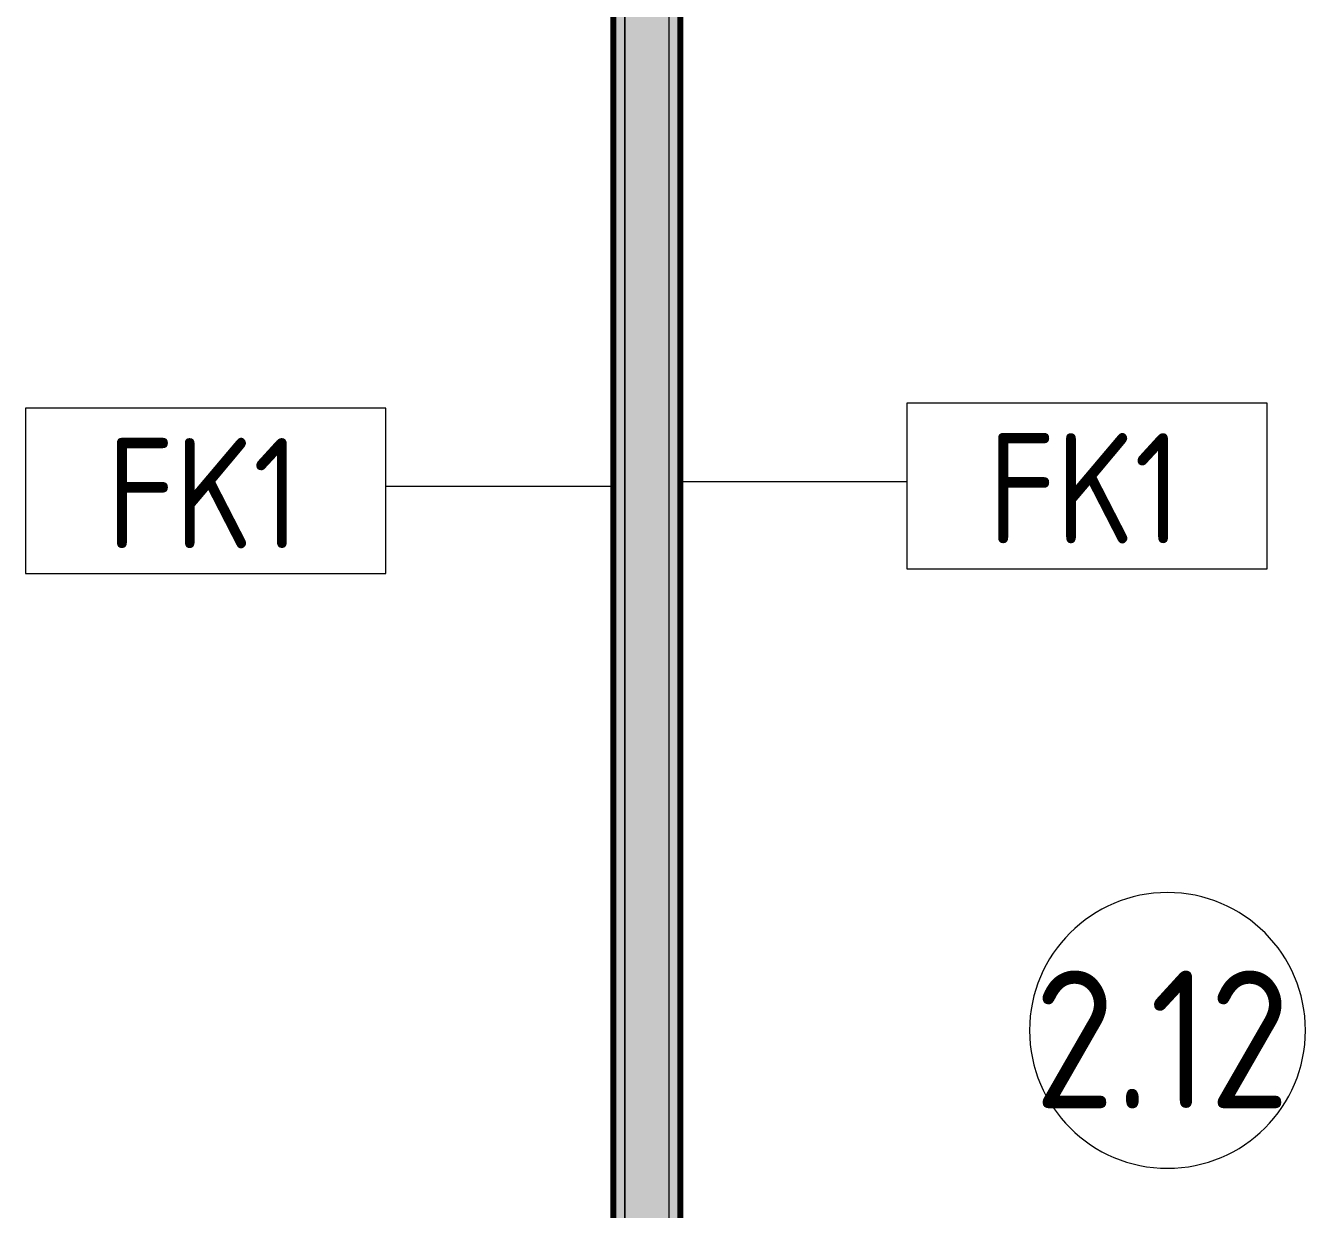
# Model space of a CAD drawing. Header units: millimetres. Extents: x 35157 to 232994, y -8553 to 29000.
# Drawn here: x 76504 to 78824, y 23465 to 25611 of the extents above; entities that cross this region are included whole.
import ezdxf

# ---------------------------------------------------------------- set-up
doc = ezdxf.new("R2010")
doc.units = ezdxf.units.MM
for name, color, linetype, lineweight in [('A-AREA-IDEN', 7, 'Continuous', 9), ('A-WALL', 7, 'Continuous', 9), ('A-WALL-IDEN', 7, 'Continuous', 9), ('I-WALL', 7, 'Continuous', 9)]:
    doc.layers.add(name, color=color, linetype=linetype, lineweight=lineweight)
for name, color, linetype, lineweight, true_color in [('A-WALL-4', 7, 'Continuous', 9, 0xff80c0), ('I-WALL-5', 7, 'Continuous', 9, 0xc0c0c0), ('I-WALL-9', 7, 'Continuous', 80, 0xff80c0)]:
    doc.layers.add(name, color=color, linetype=linetype, lineweight=lineweight, true_color=true_color)
doc.styles.add('GOST Common', font='GOST_Common.ttf', dxfattribs={"width": 0.9, "height": 200})
doc.styles.add('GOST Common_1', font='GOST_Common.ttf', dxfattribs={"width": 0.9, "height": 250})
pattern_1 = [(0, (0, 0), (121.92, 30.48), [10.058, -81.382, 10.058, -81.382, -487.68]), (0, (0, 0), (121.92, 30.48), [-182.88, 10.058, -172.822, 10.058, -81.382, -213.36]), (0, (0, 0), (121.92, 30.48), [-457.2, 10.058, -50.902, 10.058, -142.342]), (120, (45.72, 15.24), (-87.356454, 90.345817), [10.058, -81.382, 10.058, -81.382, -487.68]), (120, (45.72, 15.24), (-87.356454, 90.345817), [-182.88, 10.058, -172.822, 10.058, -81.382, -213.36]), (120, (45.72, 15.24), (-87.356454, 90.345817), [-457.2, 10.058, -50.902, 10.058, -142.342]), (240, (60.96, 76.2), (-34.563546, -120.825817), [10.058, -81.382, 10.058, -81.382, -487.68]), (240, (60.96, 76.2), (-34.563546, -120.825817), [-182.88, 10.058, -172.822, 10.058, -81.382, -213.36]), (240, (60.96, 76.2), (-34.563546, -120.825817), [-457.2, 10.058, -50.902, 10.058, -142.342])]

# ---------------------------------------------------------------- blocks, each defined once
blk = doc.blocks.new('М_стена_0001 - Типоразмер_без рамки-25382661-План отделки стен 2 этажа в осях 12-23')
at = {"layer": 'A-WALL-IDEN'}
for p, q in [((3.258, 1.523), (-3.273, 1.523)), ((-3.273, 1.523), (-3.273, -1.477)), ((3.258, -1.477), (3.258, 1.523)), ((-3.273, -1.477), (3.258, -1.477))]:
    blk.add_line(p, q, dxfattribs=at)
blk = doc.blocks.new('Марка_Помещения - Номер-25198446-План отделки стен 2 этажа в осях 12-23')
at = {"layer": 'A-AREA-IDEN'}
for start, end in [(360, 180), (180, 360)]:
    blk.add_arc((0, 0), 2.5, start, end, dxfattribs=at)

msp = doc.modelspace()

# ---------------------------------------------------------------- hatches: boundary and pattern name
at = {"layer": 'I-WALL'}
h = msp.add_hatch(dxfattribs=at)
h.set_pattern_fill('FP_28', color=256, style=0, pattern_type=2)
h.set_pattern_definition([(135, (0, 0), (-75.43415, -75.43415), [106.68, -17.78, 3.556, -17.78]), (135, (0, 75.39), (-75.43415, -75.43415), []), (50, (0, 0), (127.52922, -11.15758), [13.335, -146.685]), (355, (0, 0), (-24.66966, 133.74002), [10.668, -117.348]), (100.451, (10.63, -0.93), (102.85973, 122.58178), [11.333, -124.663]), (46.184, (0, 35.56), (189.75516, -29.43036), [20.002, -220.027]), (96.636, (15.81, 33.1), (166.1822, 173.1996), [17, -186.995]), (351.184, (0, 35.56), (166.18393, 173.19757), [16.002, -176.022]), (21, (17.78, 26.67), (106.13027, -71.58603), [13.335, -146.685]), (326, (17.78, 26.67), (43.26188, 128.93175), [10.668, -117.348]), (71.451, (26.62, 20.7), (149.39198, 57.34505), [11.333, -124.663]), (37.5, (0, 0), (2.162228, 59.188357), [3.353, -112.573, 3.353, -115.773, -117.793]), (37.5, (0, 0), (2.162228, 59.188357), [-235.052, 3.353, -114.44]), (7.5, (0, 0), (46.773857, 70.12615), [3.353, -64.567, 3.353, -109.906, -44.894]), (7.5, (0, 0), (46.773857, 70.12615), [-181.178, 3.353, -41.542]), (327.5, (-39.65, 0), (94.91367, -4.010093), [3.353, -41.097, 3.353, -135.331, -184.023]), (327.5, (-39.65, 0), (94.91367, -4.010093), [-183.134, 3.353, -180.67]), (317.5, (-57.43, 0), (103.69057, 17.79882), [3.353, -54.432, 3.353, -88.748, -130.683]), (317.5, (-57.43, 0), (103.69057, 17.79882), [-149.885, 3.353, -127.33])])
h.paths.add_polyline_path([(77590, 18800), (77670, 18800), (77670, 26900), (77590, 26900), (77590, 18820)])
h = msp.add_hatch(dxfattribs=at)
h.set_pattern_fill('FP_63', color=256, style=0, pattern_type=2)
h.set_pattern_definition(pattern_1)
h.paths.add_polyline_path([(77690, 18800), (77690, 26900), (77670, 26900), (77670, 18800)])
h = msp.add_hatch(dxfattribs=at)
h.set_pattern_fill('FP_63', color=256, style=0, pattern_type=2)
h.set_pattern_definition(pattern_1)
h.paths.add_polyline_path([(77570, 23220), (77590, 23220), (77590, 26530), (77570, 26529), (77570, 23221)])

# ---------------------------------------------------------------- linework, layer by layer
at = {"layer": 'A-WALL'}
for p, q in [((77590, 26550), (77590, 23220)), ((77570, 26530), (77570, 23220)), ((77590, 23220), (77590, 26530))]:
    msp.add_line(p, q, dxfattribs=at)
at = {"layer": 'A-WALL-4'}
msp.add_line((77690, 26879), (77690, 18820), dxfattribs=at)
at = {"layer": 'A-WALL-IDEN'}
for p, q in [((77690.5, 24784.6), (78101.4, 24784.6)), ((77569.5, 24775.8), (77157, 24775.8))]:
    msp.add_line(p, q, dxfattribs=at)
at = {"layer": 'I-WALL-5'}
msp.add_line((77670, 26880), (77670, 18800), dxfattribs=at)
at = {"layer": 'I-WALL-9'}
for p, q in [((77691, 18821), (77691, 26879)), ((77569, 26529), (77569, 23221))]:
    msp.add_line(p, q, dxfattribs=at)

# ---------------------------------------------------------------- block references
at = {"layer": 'A-AREA-IDEN', "xscale": 99.99999999999993, "yscale": 99.99999999999993, "zscale": 99.99999999999993}
msp.add_blockref('Марка_Помещения - Номер-25198446-План отделки стен 2 этажа в осях 12-23', (78573.9, 23789.5), dxfattribs=at)
at = {"layer": 'A-WALL-IDEN', "xscale": 99.99999999999993, "yscale": 99.99999999999993, "zscale": 99.99999999999993}
for p in [(76831.2, 24765.3), (78428.8, 24774.2)]:
    msp.add_blockref('М_стена_0001 - Типоразмер_без рамки-25382661-План отделки стен 2 этажа в осях 12-23', p, dxfattribs=at)

# ---------------------------------------------------------------- texts
at = {"layer": 'A-AREA-IDEN', "insert": (78332, 23898.1), "char_height": 250, "width": 606.076, "attachment_point": 1, "style": 'GOST Common_1'}
msp.add_mtext('2.12', dxfattribs=at)
at = {"layer": 'A-WALL-IDEN', "char_height": 200, "width": 447.342, "attachment_point": 1, "style": 'GOST Common'}
for insert in [(78248.5, 24872.2), (76651, 24863.4)]:
    msp.add_mtext('FK1', dxfattribs=dict(at, insert=insert))

doc.saveas('drawing.dxf')
